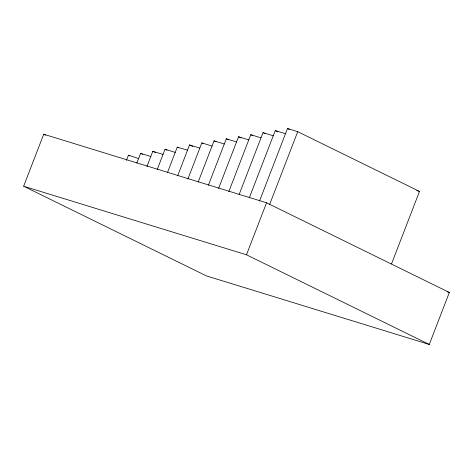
<?xml version="1.0" encoding="UTF-8"?>
<svg xmlns="http://www.w3.org/2000/svg" width="473" height="473" viewBox="0 0 473 473"><rect width="100%" height="100%" fill="white"/><g stroke="black" fill="none" stroke-linecap="round" stroke-linejoin="round"><path stroke-width="0.71" d="M167.412 172.74L177.215 147.174L187.521 150.13L189.525 144.933L199.813 148.096M187.521 150.13L177.659 175.85M23.65 186.232L43.717 134.226L266.559 202.787L449.35 292.468L429.283 344.468L206.441 275.907L23.65 186.232L246.492 254.787L429.283 344.468M136.803 163.096L140.623 153.364L150.786 156.492M146.92 166.526L152.791 151.295L163.025 154.44M157.202 169.535L165.03 149.243L175.264 152.389M187.899 178.977L201.823 142.899L212.052 146.045M198.116 182.158L214.062 140.842L224.291 143.993M208.368 185.256L226.301 138.79L236.53 141.941M218.591 188.437L238.54 136.738L248.768 139.89M228.837 191.547L250.779 134.687L261.007 137.838M239.06 194.722L263.018 132.635L273.246 135.786M249.301 197.838L275.256 130.583L285.485 133.735M259.523 201.007L287.495 128.532L297.724 131.677L419.486 191.417L391.514 263.916M246.492 254.787L266.559 202.787M269.486 204.862L297.724 131.677M126.397 160.377L128.467 155.197L138.613 158.567M416.76 190.578L419.486 191.417M447.233 291.817L449.35 292.468M287.495 128.532L289.476 129.507M275.256 130.583L277.899 131.884M263.018 132.635L264.998 133.611M250.779 134.687L252.759 135.662M238.54 136.738L241.183 138.039M226.301 138.79L228.282 139.766M214.062 140.842L216.043 141.817M201.823 142.899L203.148 143.544M189.525 144.933L192.836 146.553M177.215 147.174L178.54 147.824M165.03 149.243L167.016 150.213M152.791 151.295L155.44 152.59M140.623 153.364L142.609 154.34M128.467 155.197L129.791 155.848M43.717 134.226L45.704 135.201"/></g></svg>
